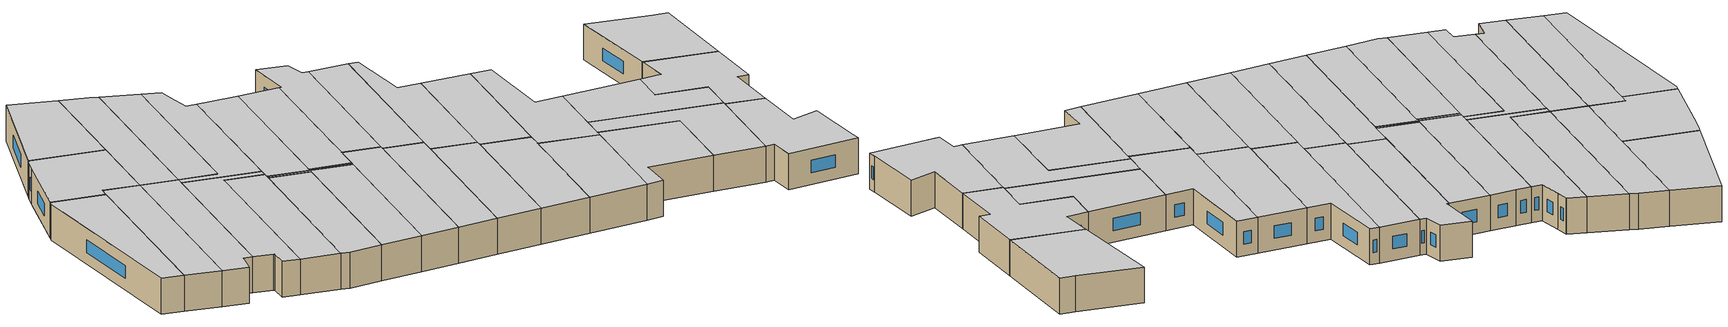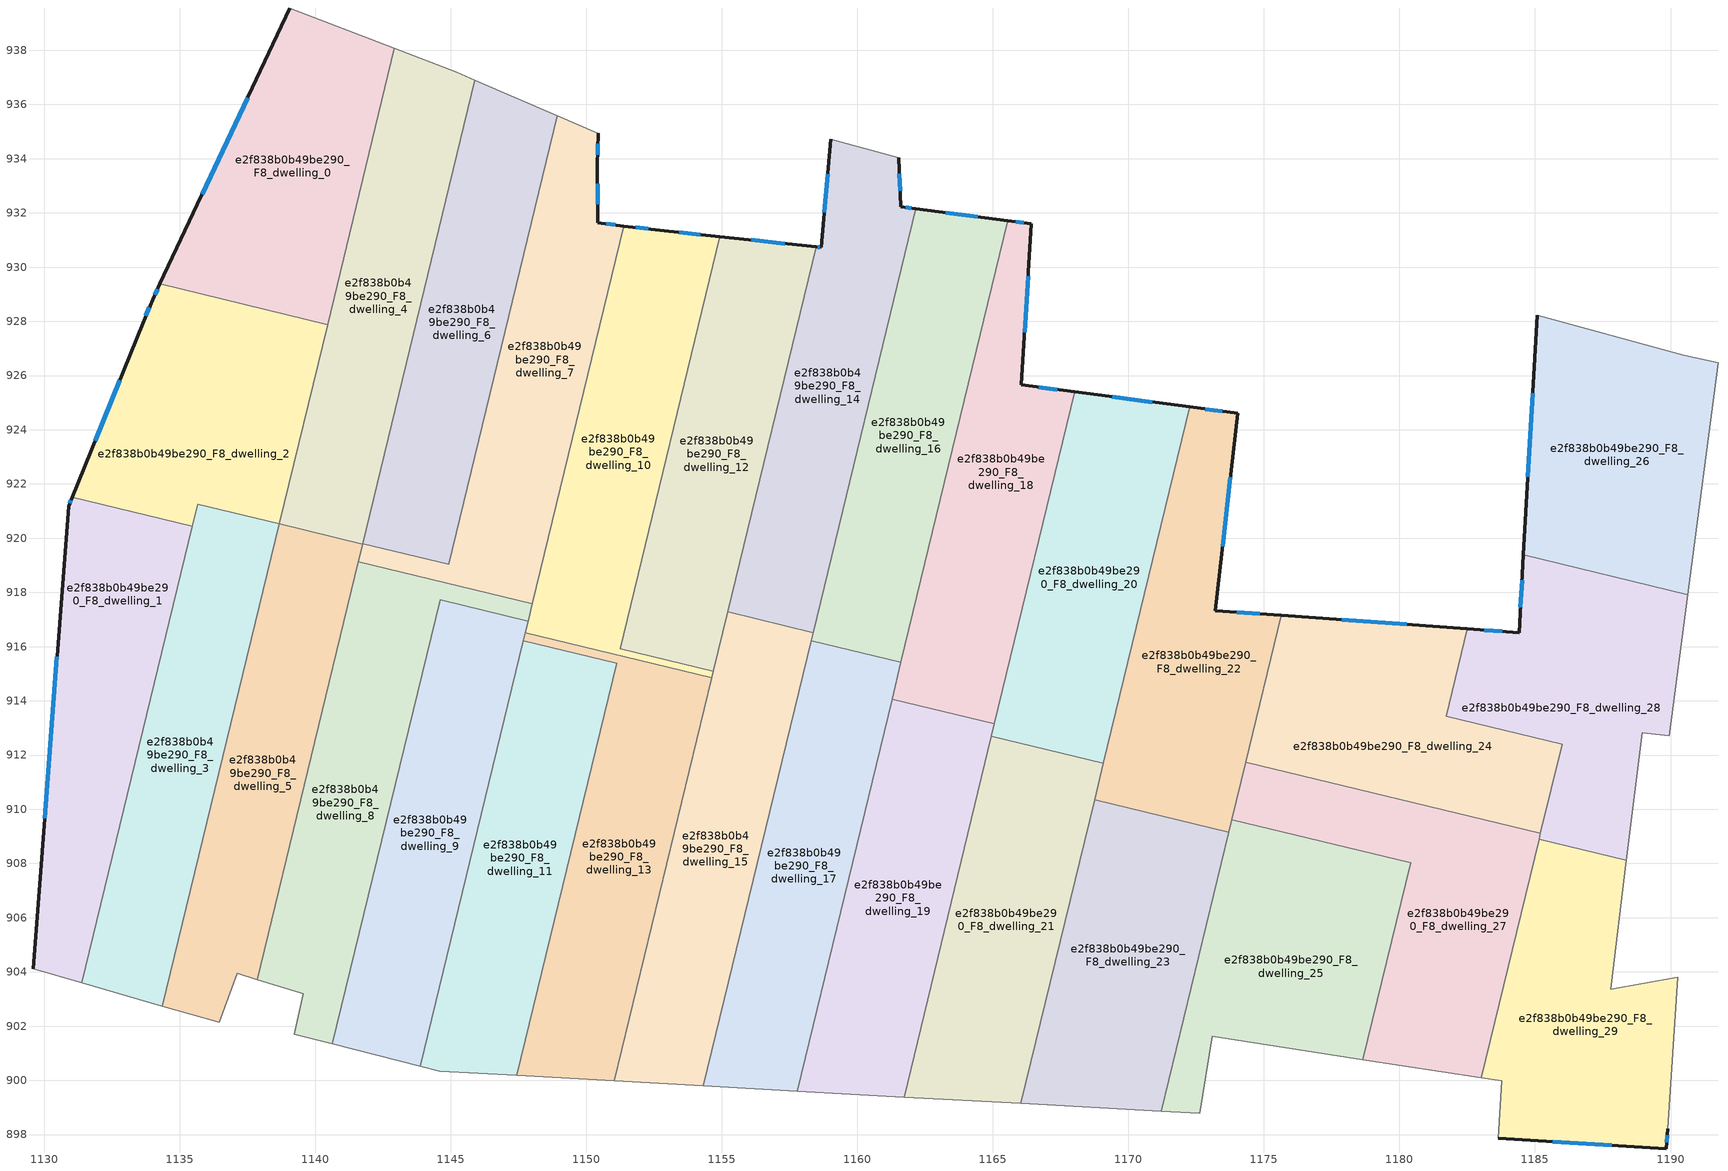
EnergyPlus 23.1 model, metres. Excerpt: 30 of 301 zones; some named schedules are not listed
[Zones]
e2f838b0b49be290_F8_dwelling_0
 floor to e2f838b0b49be290_F7_dwelling_0 (EU_floor_Construction): 1142.92,938.07 1140.46,927.88 1134.28,929.38 1139.07,939.55 z24
 wall outside (EU_wall_Construction): 1139.07,939.55 1134.28,929.38 z24:27
 wall to e2f838b0b49be290_F8_dwelling_2 (EU_wall_Construction): 1134.28,929.38 1140.46,927.88 z24:27
 wall adiabatic (EU_wall_Construction): 1142.92,938.07 1139.07,939.55 z24:27
 wall to e2f838b0b49be290_F8_dwelling_4 (EU_wall_Construction): 1140.46,927.88 1142.92,938.07 z24:27
 window (EU_Window_Construction): 1137.51,936.24 1135.84,932.69 z24.98:26.02
 ceiling to e2f838b0b49be290_F9_dwelling_0 (EU_floor_Construction): 1140.46,927.88 1142.92,938.07 1139.07,939.55 1134.28,929.38 z27
e2f838b0b49be290_F8_dwelling_1
 floor to e2f838b0b49be290_F7_dwelling_1 (EU_floor_Construction): 1135.47,920.44 1131.39,903.59 1129.59,904.11 1130.9,921.18 1131.04,921.51 z24
 wall outside (EU_wall_Construction): 1131.04,921.51 1130.9,921.18 1129.59,904.11 z24:27
 wall to e2f838b0b49be290_F8_dwelling_2 (EU_wall_Construction): 1135.47,920.44 1131.04,921.51 z24:27
 wall adiabatic (EU_wall_Construction): 1129.59,904.11 1131.39,903.59 z24:27
 wall to e2f838b0b49be290_F8_dwelling_3 (EU_wall_Construction): 1131.39,903.59 1135.47,920.44 z24:27
 window (EU_Window_Construction): 1130.48,915.63 1130.02,909.66 / 1130.99,921.4 1130.95,921.29 z24.98:26.02
 ceiling to e2f838b0b49be290_F9_dwelling_1 (EU_floor_Construction): 1131.39,903.59 1135.47,920.44 1131.04,921.51 1130.9,921.18 1129.59,904.11 z27
e2f838b0b49be290_F8_dwelling_10
 floor to e2f838b0b49be290_F7_dwelling_10 (EU_floor_Construction): 1154.93,931.12 1151.25,915.92 1154.69,915.09 1154.63,914.84 1147.75,916.51 1151.39,931.52 1152.71,931.36 z24
 wall outside (EU_wall_Construction): 1154.93,931.12 1152.71,931.36 1151.39,931.52 z24:27
 wall to e2f838b0b49be290_F8_dwelling_12 (EU_wall_Construction): 1154.69,915.09 1151.25,915.92 1154.93,931.12 z24:27
 wall to e2f838b0b49be290_F8_dwelling_13 (EU_wall_Construction): 1147.75,916.51 1154.63,914.84 z24:27
 wall to e2f838b0b49be290_F8_dwelling_7 (EU_wall_Construction): 1151.39,931.52 1148.01,917.58 z24:27
 wall to e2f838b0b49be290_F8_dwelling_15 (EU_wall_Construction): 1154.63,914.84 1154.69,915.09 z24:27
 wall to e2f838b0b49be290_F8_dwelling_8 (EU_wall_Construction): 1148.01,917.58 1147.86,916.94 z24:27
 wall to e2f838b0b49be290_F8_dwelling_9 (EU_wall_Construction): 1147.86,916.94 1147.75,916.51 z24:27
 window (EU_Window_Construction): 1154.21,931.2 1153.43,931.28 / 1152.28,931.41 1151.82,931.46 z24.98:26.02
 ceiling to e2f838b0b49be290_F9_dwelling_10 (EU_floor_Construction): 1154.63,914.84 1154.69,915.09 1151.25,915.92 1154.93,931.12 1152.71,931.36 1151.39,931.52 1147.75,916.51 z27
e2f838b0b49be290_F8_dwelling_11
 floor to e2f838b0b49be290_F7_dwelling_11 (EU_floor_Construction): 1151.12,915.39 1147.44,900.18 1144.6,900.34 1143.88,900.52 1147.69,916.22 z24
 wall adiabatic (EU_wall_Construction): 1143.88,900.52 1144.6,900.34 1147.44,900.18 z24:27
 wall to e2f838b0b49be290_F8_dwelling_13 (EU_wall_Construction): 1147.44,900.18 1151.12,915.39 1147.69,916.22 z24:27
 wall to e2f838b0b49be290_F8_dwelling_9 (EU_wall_Construction): 1147.69,916.22 1143.88,900.52 z24:27
 ceiling to e2f838b0b49be290_F9_dwelling_11 (EU_floor_Construction): 1147.44,900.18 1151.12,915.39 1147.69,916.22 1143.88,900.52 1144.6,900.34 z27
e2f838b0b49be290_F8_dwelling_12
 floor to e2f838b0b49be290_F7_dwelling_12 (EU_floor_Construction): 1158.48,930.75 1154.69,915.09 1151.25,915.92 1154.93,931.12 z24
 wall outside (EU_wall_Construction): 1158.48,930.75 1154.93,931.12 z24:27
 wall to e2f838b0b49be290_F8_dwelling_14 (EU_wall_Construction): 1155.22,917.28 1158.48,930.75 z24:27
 wall to e2f838b0b49be290_F8_dwelling_15 (EU_wall_Construction): 1154.69,915.09 1155.22,917.28 z24:27
 window (EU_Window_Construction): 1157.33,930.87 1156.09,931 z24.98:26.02
 ceiling to e2f838b0b49be290_F9_dwelling_12 (EU_floor_Construction): 1154.69,915.09 1158.48,930.75 1154.93,931.12 1151.25,915.92 z27
e2f838b0b49be290_F8_dwelling_13
 floor to e2f838b0b49be290_F7_dwelling_13 (EU_floor_Construction): 1154.63,914.84 1151.03,899.98 1147.44,900.18 1151.12,915.39 1147.69,916.22 1147.75,916.51 z24
 wall adiabatic (EU_wall_Construction): 1147.44,900.18 1151.03,899.98 z24:27
 wall to e2f838b0b49be290_F8_dwelling_15 (EU_wall_Construction): 1151.03,899.98 1154.63,914.84 z24:27
 wall to e2f838b0b49be290_F8_dwelling_9 (EU_wall_Construction): 1147.75,916.51 1147.69,916.22 z24:27
 ceiling to e2f838b0b49be290_F9_dwelling_13 (EU_floor_Construction): 1151.03,899.98 1154.63,914.84 1147.75,916.51 1147.69,916.22 1151.12,915.39 1147.44,900.18 z27
e2f838b0b49be290_F8_dwelling_14
 floor to e2f838b0b49be290_F7_dwelling_14 (EU_floor_Construction): 1161.52,934.03 1161.61,932.23 1162.16,932.16 1158.37,916.51 1155.22,917.28 1158.48,930.75 1158.67,930.73 1159.01,934.72 z24
 wall outside (EU_wall_Construction): 1162.16,932.16 1161.61,932.23 1161.52,934.03 / 1159.01,934.72 1158.67,930.73 1158.48,930.75 z24:27
 wall to e2f838b0b49be290_F8_dwelling_15 (EU_wall_Construction): 1155.22,917.28 1158.37,916.51 z24:27
 wall adiabatic (EU_wall_Construction): 1161.52,934.03 1159.01,934.72 z24:27
 wall to e2f838b0b49be290_F8_dwelling_16 (EU_wall_Construction): 1158.37,916.51 1162.16,932.16 z24:27
 window (EU_Window_Construction): 1161.58,932.81 1161.55,933.44 / 1161.98,932.18 1161.79,932.2 / 1158.61,930.73 1158.55,930.74 / 1158.9,933.42 1158.78,932.03 z24.98:26.02
 ceiling to e2f838b0b49be290_F9_dwelling_14 (EU_floor_Construction): 1158.37,916.51 1162.16,932.16 1161.61,932.23 1161.52,934.03 1159.01,934.72 1158.67,930.73 1158.48,930.75 1155.22,917.28 z27
e2f838b0b49be290_F8_dwelling_15
 floor to e2f838b0b49be290_F7_dwelling_15 (EU_floor_Construction): 1158.37,916.51 1154.32,899.8 1151.03,899.98 1155.22,917.28 z24
 wall adiabatic (EU_wall_Construction): 1151.03,899.98 1154.32,899.8 z24:27
 wall to e2f838b0b49be290_F8_dwelling_17 (EU_wall_Construction): 1154.32,899.8 1158.3,916.22 z24:27
 wall to e2f838b0b49be290_F8_dwelling_16 (EU_wall_Construction): 1158.3,916.22 1158.37,916.52 z24:27
 ceiling to e2f838b0b49be290_F9_dwelling_15 (EU_floor_Construction): 1154.32,899.8 1158.37,916.51 1155.22,917.28 1151.03,899.98 z27
e2f838b0b49be290_F8_dwelling_16
 floor to e2f838b0b49be290_F7_dwelling_16 (EU_floor_Construction): 1165.56,931.71 1161.61,915.42 1158.3,916.22 1162.16,932.16 z24
 wall outside (EU_wall_Construction): 1165.56,931.71 1162.16,932.16 z24:27
 wall to e2f838b0b49be290_F8_dwelling_17 (EU_wall_Construction): 1158.3,916.22 1161.61,915.42 z24:27
 wall to e2f838b0b49be290_F8_dwelling_18 (EU_wall_Construction): 1161.61,915.42 1165.56,931.71 z24:27
 window (EU_Window_Construction): 1164.45,931.86 1163.27,932.01 z24.98:26.02
 ceiling to e2f838b0b49be290_F9_dwelling_16 (EU_floor_Construction): 1161.61,915.42 1165.56,931.71 1162.16,932.16 1158.3,916.22 z27
e2f838b0b49be290_F8_dwelling_17
 floor to e2f838b0b49be290_F7_dwelling_17 (EU_floor_Construction): 1161.61,915.42 1157.78,899.61 1154.32,899.8 1158.3,916.22 z24
 wall adiabatic (EU_wall_Construction): 1154.32,899.8 1157.78,899.61 z24:27
 wall to e2f838b0b49be290_F8_dwelling_19 (EU_wall_Construction): 1157.78,899.61 1161.28,914.07 z24:27
 wall to e2f838b0b49be290_F8_dwelling_18 (EU_wall_Construction): 1161.28,914.07 1161.61,915.42 z24:27
 ceiling to e2f838b0b49be290_F9_dwelling_17 (EU_floor_Construction): 1157.78,899.61 1161.61,915.42 1158.3,916.22 1154.32,899.8 z27
e2f838b0b49be290_F8_dwelling_18
 floor to e2f838b0b49be290_F7_dwelling_18 (EU_floor_Construction): 1166.42,931.6 1166.05,925.66 1168.03,925.4 1165.06,913.15 1161.28,914.07 1165.56,931.71 z24
 wall outside (EU_wall_Construction): 1168.03,925.4 1166.05,925.66 1166.42,931.6 1165.56,931.71 z24:27
 wall to e2f838b0b49be290_F8_dwelling_19 (EU_wall_Construction): 1161.28,914.07 1165.06,913.15 z24:27
 wall to e2f838b0b49be290_F8_dwelling_20 (EU_wall_Construction): 1165.06,913.15 1168.03,925.4 z24:27
 window (EU_Window_Construction): 1166.14,931.63 1165.84,931.67 / 1166.17,927.59 1166.3,929.67 / 1167.39,925.48 1166.69,925.57 z24.98:26.02
 ceiling to e2f838b0b49be290_F9_dwelling_18 (EU_floor_Construction): 1165.06,913.15 1168.03,925.4 1166.05,925.66 1166.42,931.6 1165.56,931.71 1161.28,914.07 z27
e2f838b0b49be290_F8_dwelling_19
 floor to e2f838b0b49be290_F7_dwelling_19 (EU_floor_Construction): 1165.06,913.15 1161.73,899.38 1157.78,899.61 1161.28,914.07 z24
 wall adiabatic (EU_wall_Construction): 1157.78,899.61 1161.73,899.38 z24:27
 wall to e2f838b0b49be290_F8_dwelling_21 (EU_wall_Construction): 1161.73,899.38 1164.95,912.69 z24:27
 wall to e2f838b0b49be290_F8_dwelling_20 (EU_wall_Construction): 1164.95,912.69 1165.06,913.15 z24:27
 ceiling to e2f838b0b49be290_F9_dwelling_19 (EU_floor_Construction): 1161.73,899.38 1165.06,913.15 1161.28,914.07 1157.78,899.61 z27
e2f838b0b49be290_F8_dwelling_2
 floor to e2f838b0b49be290_F7_dwelling_2 (EU_floor_Construction): 1140.46,927.88 1138.68,920.53 1135.67,921.26 1135.47,920.44 1131.04,921.51 1133.64,927.92 1134,928.8 1134.28,929.38 z24
 wall outside (EU_wall_Construction): 1134.28,929.38 1134,928.8 1133.64,927.92 1131.04,921.51 z24:27
 wall to e2f838b0b49be290_F8_dwelling_3 (EU_wall_Construction): 1135.47,920.44 1135.67,921.26 1138.68,920.53 z24:27
 wall to e2f838b0b49be290_F8_dwelling_4 (EU_wall_Construction): 1138.68,920.53 1140.46,927.88 z24:27
 window (EU_Window_Construction): 1132.79,925.83 1131.88,923.59 / 1133.88,928.51 1133.76,928.2 / 1134.19,929.19 1134.09,928.99 z24.98:26.02
 ceiling to e2f838b0b49be290_F9_dwelling_2 (EU_floor_Construction): 1138.68,920.53 1140.46,927.88 1134.28,929.38 1134,928.8 1133.64,927.92 1131.04,921.51 1135.47,920.44 1135.67,921.26 z27
e2f838b0b49be290_F8_dwelling_20
 floor to e2f838b0b49be290_F7_dwelling_20 (EU_floor_Construction): 1172.26,924.84 1169.07,911.69 1164.95,912.69 1168.03,925.4 z24
 wall outside (EU_wall_Construction): 1172.26,924.84 1168.03,925.4 z24:27
 wall to e2f838b0b49be290_F8_dwelling_21 (EU_wall_Construction): 1164.95,912.69 1169.07,911.69 z24:27
 wall to e2f838b0b49be290_F8_dwelling_22 (EU_wall_Construction): 1169.07,911.69 1172.26,924.84 z24:27
 window (EU_Window_Construction): 1170.88,925.02 1169.4,925.22 z24.98:26.02
 ceiling to e2f838b0b49be290_F9_dwelling_20 (EU_floor_Construction): 1169.07,911.69 1172.26,924.84 1168.03,925.4 1164.95,912.69 z27
e2f838b0b49be290_F8_dwelling_21
 floor to e2f838b0b49be290_F7_dwelling_21 (EU_floor_Construction): 1169.07,911.69 1166.04,899.15 1161.73,899.38 1164.95,912.69 z24
 wall adiabatic (EU_wall_Construction): 1161.73,899.38 1166.04,899.15 z24:27
 wall to e2f838b0b49be290_F8_dwelling_23 (EU_wall_Construction): 1166.04,899.15 1168.75,910.36 z24:27
 wall to e2f838b0b49be290_F8_dwelling_22 (EU_wall_Construction): 1168.75,910.36 1169.08,911.69 z24:27
 ceiling to e2f838b0b49be290_F9_dwelling_21 (EU_floor_Construction): 1166.04,899.15 1169.07,911.69 1164.95,912.69 1161.73,899.38 z27
e2f838b0b49be290_F8_dwelling_22
 floor to e2f838b0b49be290_F7_dwelling_22 (EU_floor_Construction): 1174.04,924.61 1173.2,917.33 1175.65,917.15 1173.71,909.16 1168.75,910.36 1172.26,924.84 z24
 wall outside (EU_wall_Construction): 1175.65,917.15 1173.2,917.33 1174.04,924.61 1172.26,924.84 z24:27
 wall to e2f838b0b49be290_F8_dwelling_23 (EU_wall_Construction): 1168.75,910.36 1173.71,909.16 z24:27
 wall to e2f838b0b49be290_F8_dwelling_24 (EU_wall_Construction): 1174.34,911.74 1175.65,917.15 z24:27
 wall to e2f838b0b49be290_F8_dwelling_27 (EU_wall_Construction): 1173.82,909.62 1174.33,911.74 z24:27
 wall to e2f838b0b49be290_F8_dwelling_25 (EU_wall_Construction): 1173.71,909.16 1173.82,909.62 z24:27
 window (EU_Window_Construction): 1173.46,924.68 1172.84,924.76 / 1173.47,919.7 1173.77,922.24 / 1174.85,917.21 1174,917.27 z24.98:26.02
 ceiling to e2f838b0b49be290_F9_dwelling_22 (EU_floor_Construction): 1173.71,909.16 1175.65,917.15 1173.2,917.33 1174.04,924.61 1172.26,924.84 1168.75,910.36 z27
e2f838b0b49be290_F8_dwelling_23
 floor to e2f838b0b49be290_F7_dwelling_23 (EU_floor_Construction): 1173.71,909.16 1171.21,898.86 1166.04,899.15 1168.75,910.36 z24
 wall adiabatic (EU_wall_Construction): 1166.04,899.15 1171.21,898.86 z24:27
 wall to e2f838b0b49be290_F8_dwelling_25 (EU_wall_Construction): 1171.21,898.86 1173.71,909.16 z24:27
 ceiling to e2f838b0b49be290_F9_dwelling_23 (EU_floor_Construction): 1171.21,898.86 1173.71,909.16 1168.75,910.36 1166.04,899.15 z27
e2f838b0b49be290_F8_dwelling_24
 floor to e2f838b0b49be290_F7_dwelling_24 (EU_floor_Construction): 1182.5,916.66 1181.72,913.43 1186,912.39 1185.2,909.11 1174.33,911.74 1175.65,917.15 z24
 wall outside (EU_wall_Construction): 1182.5,916.66 1175.65,917.15 z24:27
 wall to e2f838b0b49be290_F8_dwelling_28 (EU_wall_Construction): 1185.2,909.11 1186,912.39 1181.72,913.43 1182.5,916.66 z24:27
 wall to e2f838b0b49be290_F8_dwelling_27 (EU_wall_Construction): 1174.33,911.74 1185.2,909.11 z24:27
 window (EU_Window_Construction): 1180.27,916.82 1177.88,916.99 z24.98:26.02
 ceiling to e2f838b0b49be290_F9_dwelling_24 (EU_floor_Construction): 1185.2,909.11 1186,912.39 1181.72,913.43 1182.5,916.66 1175.65,917.15 1174.33,911.74 z27
e2f838b0b49be290_F8_dwelling_25
 floor to e2f838b0b49be290_F7_dwelling_25 (EU_floor_Construction): 1180.41,908.02 1178.65,900.77 1173.1,901.62 1172.64,898.78 1171.21,898.86 1173.82,909.62 z24
 wall to e2f838b0b49be290_F8_dwelling_27 (EU_wall_Construction): 1178.65,900.77 1180.41,908.02 1173.82,909.62 z24:27
 wall adiabatic (EU_wall_Construction): 1171.21,898.86 1172.64,898.78 1173.1,901.62 1178.65,900.77 z24:27
 ceiling to e2f838b0b49be290_F9_dwelling_25 (EU_floor_Construction): 1178.65,900.77 1180.41,908.02 1173.82,909.62 1171.21,898.86 1172.64,898.78 1173.1,901.62 z27
e2f838b0b49be290_F8_dwelling_26
 floor to e2f838b0b49be290_F7_dwelling_26 (EU_floor_Construction): 1191.75,926.47 1190.64,917.92 1184.57,919.38 1185.08,928.23 1190.48,926.75 z24
 wall outside (EU_wall_Construction): 1185.08,928.23 1184.57,919.38 z24:27
 wall adiabatic (EU_wall_Construction): 1190.64,917.92 1191.75,926.47 1190.48,926.75 1185.08,928.23 z24:27
 wall to e2f838b0b49be290_F8_dwelling_28 (EU_wall_Construction): 1184.57,919.38 1190.64,917.92 z24:27
 window (EU_Window_Construction): 1184.92,925.35 1184.74,922.26 z24.98:26.02
 ceiling to e2f838b0b49be290_F9_dwelling_26 (EU_floor_Construction): 1190.64,917.92 1191.75,926.47 1190.48,926.75 1185.08,928.23 1184.57,919.38 z27
e2f838b0b49be290_F8_dwelling_27
 floor to e2f838b0b49be290_F7_dwelling_27 (EU_floor_Construction): 1185.2,909.11 1183.02,900.09 1178.65,900.77 1180.41,908.02 1173.82,909.62 1174.33,911.74 z24
 wall adiabatic (EU_wall_Construction): 1178.65,900.77 1183.02,900.09 z24:27
 wall to e2f838b0b49be290_F8_dwelling_29 (EU_wall_Construction): 1183.02,900.09 1185.15,908.89 z24:27
 wall to e2f838b0b49be290_F8_dwelling_28 (EU_wall_Construction): 1185.15,908.89 1185.2,909.11 z24:27
 ceiling to e2f838b0b49be290_F9_dwelling_27 (EU_floor_Construction): 1183.02,900.09 1185.2,909.11 1174.33,911.74 1173.82,909.62 1180.41,908.02 1178.65,900.77 z27
e2f838b0b49be290_F8_dwelling_28
 floor to e2f838b0b49be290_F7_dwelling_28 (EU_floor_Construction): 1190.64,917.92 1189.96,912.72 1188.95,912.83 1188.37,908.11 1185.15,908.89 1186,912.39 1181.72,913.43 1182.5,916.66 1184.41,916.52 1184.57,919.38 z24
 wall outside (EU_wall_Construction): 1184.57,919.38 1184.41,916.52 1182.5,916.66 z24:27
 wall adiabatic (EU_wall_Construction): 1188.37,908.11 1188.95,912.83 1189.96,912.72 1190.64,917.92 z24:27
 wall to e2f838b0b49be290_F8_dwelling_29 (EU_wall_Construction): 1185.15,908.89 1188.37,908.11 z24:27
 window (EU_Window_Construction): 1183.79,916.56 1183.12,916.61 / 1184.52,918.45 1184.46,917.45 z24.98:26.02
 ceiling to e2f838b0b49be290_F9_dwelling_28 (EU_floor_Construction): 1188.37,908.11 1188.95,912.83 1189.96,912.72 1190.64,917.92 1184.57,919.38 1184.41,916.52 1182.5,916.66 1181.72,913.43 1186,912.39 1185.15,908.89 z27
e2f838b0b49be290_F8_dwelling_29
 floor to e2f838b0b49be290_F7_dwelling_29 (EU_floor_Construction): 1188.37,908.11 1187.79,903.35 1190.26,903.8 1189.89,898.21 1189.84,897.48 1183.65,897.87 1183.77,899.98 1183.02,900.09 1185.15,908.89 z24
 wall outside (EU_wall_Construction): 1183.65,897.87 1189.84,897.48 1189.89,898.21 z24:27
 wall adiabatic (EU_wall_Construction): 1189.89,898.21 1190.26,903.8 1187.79,903.35 1188.37,908.11 / 1183.02,900.09 1183.77,899.98 1183.65,897.87 z24:27
 window (EU_Window_Construction): 1189.86,897.72 1189.87,897.97 / 1185.66,897.74 1187.83,897.6 z24.98:26.02
 ceiling to e2f838b0b49be290_F9_dwelling_29 (EU_floor_Construction): 1189.84,897.48 1189.89,898.21 1190.26,903.8 1187.79,903.35 1188.37,908.11 1185.15,908.89 1183.02,900.09 1183.77,899.98 1183.65,897.87 z27
e2f838b0b49be290_F8_dwelling_3
 floor to e2f838b0b49be290_F7_dwelling_3 (EU_floor_Construction): 1138.68,920.53 1134.37,902.74 1131.39,903.59 1135.67,921.26 z24
 wall adiabatic (EU_wall_Construction): 1131.39,903.59 1134.37,902.74 z24:27
 wall to e2f838b0b49be290_F8_dwelling_5 (EU_wall_Construction): 1134.37,902.74 1138.67,920.53 z24:27
 ceiling to e2f838b0b49be290_F9_dwelling_3 (EU_floor_Construction): 1134.37,902.74 1138.68,920.53 1135.67,921.26 1131.39,903.59 z27
e2f838b0b49be290_F8_dwelling_4
 floor to e2f838b0b49be290_F7_dwelling_4 (EU_floor_Construction): 1145.22,937.19 1145.9,936.9 1141.75,919.78 1138.68,920.53 1142.92,938.07 z24
 wall adiabatic (EU_wall_Construction): 1145.9,936.9 1145.22,937.19 1142.92,938.07 z24:27
 wall to e2f838b0b49be290_F8_dwelling_5 (EU_wall_Construction): 1138.68,920.53 1141.75,919.78 z24:27
 wall to e2f838b0b49be290_F8_dwelling_6 (EU_wall_Construction): 1141.75,919.8 1145.9,936.9 z24:27
 wall to e2f838b0b49be290_F8_dwelling_7 (EU_wall_Construction): 1141.75,919.78 1141.75,919.8 z24:27
 ceiling to e2f838b0b49be290_F9_dwelling_4 (EU_floor_Construction): 1141.75,919.78 1145.9,936.9 1145.22,937.19 1142.92,938.07 1138.68,920.53 z27
e2f838b0b49be290_F8_dwelling_5
 floor to e2f838b0b49be290_F7_dwelling_5 (EU_floor_Construction): 1141.75,919.78 1137.86,903.72 1137.13,903.94 1136.46,902.14 1134.37,902.74 1138.68,920.53 z24
 wall adiabatic (EU_wall_Construction): 1134.37,902.74 1136.46,902.14 1137.13,903.94 1137.86,903.72 z24:27
 wall to e2f838b0b49be290_F8_dwelling_8 (EU_wall_Construction): 1137.86,903.72 1141.59,919.14 z24:27
 wall to e2f838b0b49be290_F8_dwelling_7 (EU_wall_Construction): 1141.59,919.14 1141.75,919.78 z24:27
 ceiling to e2f838b0b49be290_F9_dwelling_5 (EU_floor_Construction): 1137.86,903.72 1141.75,919.78 1138.68,920.53 1134.37,902.74 1136.46,902.14 1137.13,903.94 z27
e2f838b0b49be290_F8_dwelling_6
 floor to e2f838b0b49be290_F7_dwelling_6 (EU_floor_Construction): 1148.93,935.59 1144.92,919.03 1141.75,919.8 1145.9,936.9 z24
 wall to e2f838b0b49be290_F8_dwelling_7 (EU_wall_Construction): 1141.75,919.8 1144.92,919.03 1148.93,935.59 z24:27
 wall adiabatic (EU_wall_Construction): 1148.93,935.59 1145.9,936.9 z24:27
 ceiling to e2f838b0b49be290_F9_dwelling_6 (EU_floor_Construction): 1144.92,919.03 1148.93,935.59 1145.9,936.9 1141.75,919.8 z27
e2f838b0b49be290_F8_dwelling_7
 floor to e2f838b0b49be290_F7_dwelling_7 (EU_floor_Construction): 1150.44,934.94 1150.41,933.76 1150.43,931.63 1151.39,931.52 1148.02,917.58 1141.59,919.14 1141.75,919.8 1144.92,919.03 1148.93,935.59 1150.43,934.94 z24
 wall outside (EU_wall_Construction): 1151.39,931.52 1150.43,931.63 1150.41,933.76 1150.44,934.94 z24:27
 wall adiabatic (EU_wall_Construction): 1150.44,934.94 1150.43,934.94 1148.93,935.59 z24:27
 wall to e2f838b0b49be290_F8_dwelling_8 (EU_wall_Construction): 1141.59,919.14 1148.02,917.58 z24:27
 window (EU_Window_Construction): 1150.42,934.14 1150.43,934.55 / 1150.42,932.32 1150.42,933.07 / 1151.08,931.55 1150.74,931.59 z24.98:26.02
 ceiling to e2f838b0b49be290_F9_dwelling_7 (EU_floor_Construction): 1148.02,917.58 1151.39,931.52 1150.43,931.63 1150.41,933.76 1150.44,934.94 1150.43,934.94 1148.93,935.59 1144.92,919.03 1141.75,919.8 1141.59,919.14 z27
e2f838b0b49be290_F8_dwelling_8
 floor to e2f838b0b49be290_F7_dwelling_8 (EU_floor_Construction): 1148.02,917.58 1147.86,916.94 1144.61,917.73 1140.64,901.34 1139.23,901.7 1139.56,903.2 1139.45,903.23 1137.86,903.72 1141.59,919.14 z24
 wall adiabatic (EU_wall_Construction): 1137.86,903.72 1139.45,903.23 1139.56,903.2 1139.23,901.7 1140.64,901.34 z24:27
 wall to e2f838b0b49be290_F8_dwelling_9 (EU_wall_Construction): 1140.64,901.34 1144.61,917.73 1147.86,916.94 z24:27
 ceiling to e2f838b0b49be290_F9_dwelling_8 (EU_floor_Construction): 1140.64,901.34 1144.61,917.73 1147.86,916.94 1148.02,917.58 1141.59,919.14 1137.86,903.72 1139.45,903.23 1139.56,903.2 1139.23,901.7 z27
e2f838b0b49be290_F8_dwelling_9
 floor to e2f838b0b49be290_F7_dwelling_9 (EU_floor_Construction): 1147.86,916.94 1143.88,900.52 1140.64,901.34 1144.61,917.73 z24
 wall adiabatic (EU_wall_Construction): 1140.64,901.34 1143.88,900.52 z24:27
 ceiling to e2f838b0b49be290_F9_dwelling_9 (EU_floor_Construction): 1143.88,900.52 1147.86,916.94 1144.61,917.73 1140.64,901.34 z27
[Building]
EU S2 Campaign: North Axis=0; Terrain=City; Solar Distribution=FullExterior
[Site:Location]
Bologna: Latitude=44.5; Longitude=11.25; Time Zone=1; Elevation=37
[SizingPeriod:WeatherFileDays]
AnnualSizingPeriod: Begin Month=1; Begin Day of Month=1; End Month=12; End Day of Month=31; Day of Week for Start Day=Monday; Use Weather File Daylight Saving Period=No; Use Weather File Rain and Snow Indicators=No
[MATERIAL]
EU_InternalMass_Material: Roughness=MediumRough; Thickness=0.1; Conductivity=1; Density=1800; Specific Heat=900; Thermal Absorptance=0.9; Solar Absorptance=0.7; Visible Absorptance=0.7
[MATERIAL:NOMASS] Roughness=MediumRough; Thermal Absorptance=0.9; Solar Absorptance=0.7; Visible Absorptance=0.7
Name | Thermal Resistance
EU_wall_NoMass | 0.905828
EU_floor_NoMass | 0.67114
[WINDOWMATERIAL:SIMPLEGLAZINGSYSTEM]
EU_Window_SimpleGlazing: UFactor=4.52486; Solar Heat Gain Coefficient=0.85; Visible Transmittance=0.85
[CONSTRUCTION]
EU_wall_Construction: EU_wall_NoMass
EU_floor_Construction: EU_floor_NoMass
EU_Window_Construction: EU_Window_SimpleGlazing
EU_InternalMass_Construction: EU_InternalMass_Material
[ZONE] Type=1; Multiplier=1; Ceiling Height=autocalculate; Floor Area=autocalculate; Part of Total Floor Area=Yes
Name | Volume
e2f838b0b49be290_F8_dwelling_0; e2f838b0b49be290_F8_dwelling_2 | 169.373
e2f838b0b49be290_F8_dwelling_1 | 169.365
e2f838b0b49be290_F8_dwelling_10 | 168.926
e2f838b0b49be290_F8_dwelling_11 | 169.351
e2f838b0b49be290_F8_dwelling_12 | 168.511
e2f838b0b49be290_F8_dwelling_13 | 168.913
e2f838b0b49be290_F8_dwelling_14 | 170.202
e2f838b0b49be290_F8_dwelling_15 | 170.205
e2f838b0b49be290_F8_dwelling_16 | 169.418
e2f838b0b49be290_F8_dwelling_17 | 169.406
e2f838b0b49be290_F8_dwelling_18 | 169.361
e2f838b0b49be290_F8_dwelling_19 | 169.372
e2f838b0b49be290_F8_dwelling_20; e2f838b0b49be290_F8_dwelling_3 | 169.356
e2f838b0b49be290_F8_dwelling_21 | 169.353
e2f838b0b49be290_F8_dwelling_22 | 169.386
e2f838b0b49be290_F8_dwelling_23 | 169.389
e2f838b0b49be290_F8_dwelling_24 | 169.354
e2f838b0b49be290_F8_dwelling_25 | 169.174
e2f838b0b49be290_F8_dwelling_26 | 169.477
e2f838b0b49be290_F8_dwelling_27 | 169.378
e2f838b0b49be290_F8_dwelling_28 | 169.463
e2f838b0b49be290_F8_dwelling_29 | 169.367
e2f838b0b49be290_F8_dwelling_4 | 169.371
e2f838b0b49be290_F8_dwelling_5 | 169.342
e2f838b0b49be290_F8_dwelling_6 | 169.381
e2f838b0b49be290_F8_dwelling_7 | 169.375
e2f838b0b49be290_F8_dwelling_8 | 169.402
e2f838b0b49be290_F8_dwelling_9 | 169.412
[INTERNALMASS] Construction=EU_InternalMass_Construction
Name | Zone or ZoneList | Surface Area
e2f838b0b49be290_F8_dwelling_0_EU_InternalMass | e2f838b0b49be290_F8_dwelling_0 | 56.4556
e2f838b0b49be290_F8_dwelling_1_EU_InternalMass | e2f838b0b49be290_F8_dwelling_1 | 56.4551
e2f838b0b49be290_F8_dwelling_2_EU_InternalMass | e2f838b0b49be290_F8_dwelling_2 | 56.4577
e2f838b0b49be290_F8_dwelling_3_EU_InternalMass | e2f838b0b49be290_F8_dwelling_3 | 56.4525
e2f838b0b49be290_F8_dwelling_4_EU_InternalMass | e2f838b0b49be290_F8_dwelling_4 | 56.4571
e2f838b0b49be290_F8_dwelling_5_EU_InternalMass | e2f838b0b49be290_F8_dwelling_5 | 56.448
e2f838b0b49be290_F8_dwelling_6_EU_InternalMass | e2f838b0b49be290_F8_dwelling_6 | 56.4598
e2f838b0b49be290_F8_dwelling_7_EU_InternalMass | e2f838b0b49be290_F8_dwelling_7 | 56.4582
e2f838b0b49be290_F8_dwelling_8_EU_InternalMass | e2f838b0b49be290_F8_dwelling_8 | 56.4675
e2f838b0b49be290_F8_dwelling_9_EU_InternalMass | e2f838b0b49be290_F8_dwelling_9 | 56.4724
e2f838b0b49be290_F8_dwelling_10_EU_InternalMass | e2f838b0b49be290_F8_dwelling_10 | 56.3092
e2f838b0b49be290_F8_dwelling_11_EU_InternalMass | e2f838b0b49be290_F8_dwelling_11 | 56.4505
e2f838b0b49be290_F8_dwelling_12_EU_InternalMass | e2f838b0b49be290_F8_dwelling_12 | 56.1702
e2f838b0b49be290_F8_dwelling_13_EU_InternalMass | e2f838b0b49be290_F8_dwelling_13 | 56.304
e2f838b0b49be290_F8_dwelling_14_EU_InternalMass | e2f838b0b49be290_F8_dwelling_14 | 56.7323
e2f838b0b49be290_F8_dwelling_15_EU_InternalMass | e2f838b0b49be290_F8_dwelling_15 | 56.7351
e2f838b0b49be290_F8_dwelling_16_EU_InternalMass | e2f838b0b49be290_F8_dwelling_16 | 56.473
e2f838b0b49be290_F8_dwelling_17_EU_InternalMass | e2f838b0b49be290_F8_dwelling_17 | 56.4689
e2f838b0b49be290_F8_dwelling_18_EU_InternalMass | e2f838b0b49be290_F8_dwelling_18 | 56.4544
e2f838b0b49be290_F8_dwelling_19_EU_InternalMass | e2f838b0b49be290_F8_dwelling_19 | 56.4571
e2f838b0b49be290_F8_dwelling_20_EU_InternalMass | e2f838b0b49be290_F8_dwelling_20 | 56.4512
e2f838b0b49be290_F8_dwelling_21_EU_InternalMass | e2f838b0b49be290_F8_dwelling_21 | 56.4509
e2f838b0b49be290_F8_dwelling_22_EU_InternalMass | e2f838b0b49be290_F8_dwelling_22 | 56.4617
e2f838b0b49be290_F8_dwelling_23_EU_InternalMass | e2f838b0b49be290_F8_dwelling_23 | 56.464
e2f838b0b49be290_F8_dwelling_24_EU_InternalMass | e2f838b0b49be290_F8_dwelling_24 | 56.4503
e2f838b0b49be290_F8_dwelling_25_EU_InternalMass | e2f838b0b49be290_F8_dwelling_25 | 56.3913
e2f838b0b49be290_F8_dwelling_26_EU_InternalMass | e2f838b0b49be290_F8_dwelling_26 | 56.4942
e2f838b0b49be290_F8_dwelling_27_EU_InternalMass | e2f838b0b49be290_F8_dwelling_27 | 56.4581
e2f838b0b49be290_F8_dwelling_28_EU_InternalMass | e2f838b0b49be290_F8_dwelling_28 | 56.4877
e2f838b0b49be290_F8_dwelling_29_EU_InternalMass | e2f838b0b49be290_F8_dwelling_29 | 56.4551
[OTHEREQUIPMENT] Fuel Type=Electricity; Design Level Calculation Method=Watts/Area; Power per Zone Floor Area=1; Fraction Latent=0; Fraction Radiant=0; Fraction Lost=0; Carbon Dioxide Generation Rate=0; EndUse Subcategory=EU_Step8_InternalGains
Name | Zone or ZoneList or Space or SpaceList | Schedule
EU_Step8_InternalGain_e2f838b0b49be290_F8_dwelling_0_f000 | e2f838b0b49be290_F8_dwelling_0 | EU_Step8_GainSchedule_e2f838b0b49be290_F8_dwelling_0_f000
EU_Step8_InternalGain_e2f838b0b49be290_F8_dwelling_1_f000 | e2f838b0b49be290_F8_dwelling_1 | EU_Step8_GainSchedule_e2f838b0b49be290_F8_dwelling_1_f000
EU_Step8_InternalGain_e2f838b0b49be290_F8_dwelling_2_f000 | e2f838b0b49be290_F8_dwelling_2 | EU_Step8_GainSchedule_e2f838b0b49be290_F8_dwelling_2_f000
EU_Step8_InternalGain_e2f838b0b49be290_F8_dwelling_3_f000 | e2f838b0b49be290_F8_dwelling_3 | EU_Step8_GainSchedule_e2f838b0b49be290_F8_dwelling_3_f000
EU_Step8_InternalGain_e2f838b0b49be290_F8_dwelling_4_f000 | e2f838b0b49be290_F8_dwelling_4 | EU_Step8_GainSchedule_e2f838b0b49be290_F8_dwelling_4_f000
EU_Step8_InternalGain_e2f838b0b49be290_F8_dwelling_5_f000 | e2f838b0b49be290_F8_dwelling_5 | EU_Step8_GainSchedule_e2f838b0b49be290_F8_dwelling_5_f000
EU_Step8_InternalGain_e2f838b0b49be290_F8_dwelling_6_f000 | e2f838b0b49be290_F8_dwelling_6 | EU_Step8_GainSchedule_e2f838b0b49be290_F8_dwelling_6_f000
EU_Step8_InternalGain_e2f838b0b49be290_F8_dwelling_7_f000 | e2f838b0b49be290_F8_dwelling_7 | EU_Step8_GainSchedule_e2f838b0b49be290_F8_dwelling_7_f000
EU_Step8_InternalGain_e2f838b0b49be290_F8_dwelling_8_f000 | e2f838b0b49be290_F8_dwelling_8 | EU_Step8_GainSchedule_e2f838b0b49be290_F8_dwelling_8_f000
EU_Step8_InternalGain_e2f838b0b49be290_F8_dwelling_9_f000 | e2f838b0b49be290_F8_dwelling_9 | EU_Step8_GainSchedule_e2f838b0b49be290_F8_dwelling_9_f000
EU_Step8_InternalGain_e2f838b0b49be290_F8_dwelling_10_f000 | e2f838b0b49be290_F8_dwelling_10 | EU_Step8_GainSchedule_e2f838b0b49be290_F8_dwelling_10_f000
EU_Step8_InternalGain_e2f838b0b49be290_F8_dwelling_11_f000 | e2f838b0b49be290_F8_dwelling_11 | EU_Step8_GainSchedule_e2f838b0b49be290_F8_dwelling_11_f000
EU_Step8_InternalGain_e2f838b0b49be290_F8_dwelling_12_f000 | e2f838b0b49be290_F8_dwelling_12 | EU_Step8_GainSchedule_e2f838b0b49be290_F8_dwelling_12_f000
EU_Step8_InternalGain_e2f838b0b49be290_F8_dwelling_13_f000 | e2f838b0b49be290_F8_dwelling_13 | EU_Step8_GainSchedule_e2f838b0b49be290_F8_dwelling_13_f000
EU_Step8_InternalGain_e2f838b0b49be290_F8_dwelling_14_f000 | e2f838b0b49be290_F8_dwelling_14 | EU_Step8_GainSchedule_e2f838b0b49be290_F8_dwelling_14_f000
EU_Step8_InternalGain_e2f838b0b49be290_F8_dwelling_15_f000 | e2f838b0b49be290_F8_dwelling_15 | EU_Step8_GainSchedule_e2f838b0b49be290_F8_dwelling_15_f000
EU_Step8_InternalGain_e2f838b0b49be290_F8_dwelling_16_f000 | e2f838b0b49be290_F8_dwelling_16 | EU_Step8_GainSchedule_e2f838b0b49be290_F8_dwelling_16_f000
EU_Step8_InternalGain_e2f838b0b49be290_F8_dwelling_17_f000 | e2f838b0b49be290_F8_dwelling_17 | EU_Step8_GainSchedule_e2f838b0b49be290_F8_dwelling_17_f000
EU_Step8_InternalGain_e2f838b0b49be290_F8_dwelling_18_f000 | e2f838b0b49be290_F8_dwelling_18 | EU_Step8_GainSchedule_e2f838b0b49be290_F8_dwelling_18_f000
EU_Step8_InternalGain_e2f838b0b49be290_F8_dwelling_19_f000 | e2f838b0b49be290_F8_dwelling_19 | EU_Step8_GainSchedule_e2f838b0b49be290_F8_dwelling_19_f000
EU_Step8_InternalGain_e2f838b0b49be290_F8_dwelling_20_f000 | e2f838b0b49be290_F8_dwelling_20 | EU_Step8_GainSchedule_e2f838b0b49be290_F8_dwelling_20_f000
EU_Step8_InternalGain_e2f838b0b49be290_F8_dwelling_21_f000 | e2f838b0b49be290_F8_dwelling_21 | EU_Step8_GainSchedule_e2f838b0b49be290_F8_dwelling_21_f000
EU_Step8_InternalGain_e2f838b0b49be290_F8_dwelling_22_f000 | e2f838b0b49be290_F8_dwelling_22 | EU_Step8_GainSchedule_e2f838b0b49be290_F8_dwelling_22_f000
EU_Step8_InternalGain_e2f838b0b49be290_F8_dwelling_23_f000 | e2f838b0b49be290_F8_dwelling_23 | EU_Step8_GainSchedule_e2f838b0b49be290_F8_dwelling_23_f000
EU_Step8_InternalGain_e2f838b0b49be290_F8_dwelling_24_f000 | e2f838b0b49be290_F8_dwelling_24 | EU_Step8_GainSchedule_e2f838b0b49be290_F8_dwelling_24_f000
EU_Step8_InternalGain_e2f838b0b49be290_F8_dwelling_25_f000 | e2f838b0b49be290_F8_dwelling_25 | EU_Step8_GainSchedule_e2f838b0b49be290_F8_dwelling_25_f000
EU_Step8_InternalGain_e2f838b0b49be290_F8_dwelling_26_f000 | e2f838b0b49be290_F8_dwelling_26 | EU_Step8_GainSchedule_e2f838b0b49be290_F8_dwelling_26_f000
EU_Step8_InternalGain_e2f838b0b49be290_F8_dwelling_27_f000 | e2f838b0b49be290_F8_dwelling_27 | EU_Step8_GainSchedule_e2f838b0b49be290_F8_dwelling_27_f000
EU_Step8_InternalGain_e2f838b0b49be290_F8_dwelling_28_f000 | e2f838b0b49be290_F8_dwelling_28 | EU_Step8_GainSchedule_e2f838b0b49be290_F8_dwelling_28_f000
EU_Step8_InternalGain_e2f838b0b49be290_F8_dwelling_29_f000 | e2f838b0b49be290_F8_dwelling_29 | EU_Step8_GainSchedule_e2f838b0b49be290_F8_dwelling_29_f000
[ZONEVENTILATION:DESIGNFLOWRATE] Schedule=EU_AlwaysOn; Design Flow Rate Calculation Method=AirChanges/Hour; Air Changes per Hour=0.73129; Ventilation Type=Natural; Fan Pressure Rise=0; Fan Total Efficiency=1; Constant Term Coefficient=1; Temperature Term Coefficient=0; Velocity Term Coefficient=0; Velocity Squared Term Coefficient=0; Minimum Indoor Temperature=-100; Maximum Indoor Temperature=100; Delta Temperature=-100; Minimum Outdoor Temperature=-100; Maximum Outdoor Temperature=100; Maximum Wind Speed=40
Name | Zone or ZoneList or Space or SpaceList
EU_ConstantAir_e2f838b0b49be290_F8_dwelling_0 | e2f838b0b49be290_F8_dwelling_0
EU_ConstantAir_e2f838b0b49be290_F8_dwelling_1 | e2f838b0b49be290_F8_dwelling_1
EU_ConstantAir_e2f838b0b49be290_F8_dwelling_2 | e2f838b0b49be290_F8_dwelling_2
EU_ConstantAir_e2f838b0b49be290_F8_dwelling_3 | e2f838b0b49be290_F8_dwelling_3
EU_ConstantAir_e2f838b0b49be290_F8_dwelling_4 | e2f838b0b49be290_F8_dwelling_4
EU_ConstantAir_e2f838b0b49be290_F8_dwelling_5 | e2f838b0b49be290_F8_dwelling_5
EU_ConstantAir_e2f838b0b49be290_F8_dwelling_6 | e2f838b0b49be290_F8_dwelling_6
EU_ConstantAir_e2f838b0b49be290_F8_dwelling_7 | e2f838b0b49be290_F8_dwelling_7
EU_ConstantAir_e2f838b0b49be290_F8_dwelling_8 | e2f838b0b49be290_F8_dwelling_8
EU_ConstantAir_e2f838b0b49be290_F8_dwelling_9 | e2f838b0b49be290_F8_dwelling_9
EU_ConstantAir_e2f838b0b49be290_F8_dwelling_10 | e2f838b0b49be290_F8_dwelling_10
EU_ConstantAir_e2f838b0b49be290_F8_dwelling_11 | e2f838b0b49be290_F8_dwelling_11
EU_ConstantAir_e2f838b0b49be290_F8_dwelling_12 | e2f838b0b49be290_F8_dwelling_12
EU_ConstantAir_e2f838b0b49be290_F8_dwelling_13 | e2f838b0b49be290_F8_dwelling_13
EU_ConstantAir_e2f838b0b49be290_F8_dwelling_14 | e2f838b0b49be290_F8_dwelling_14
EU_ConstantAir_e2f838b0b49be290_F8_dwelling_15 | e2f838b0b49be290_F8_dwelling_15
EU_ConstantAir_e2f838b0b49be290_F8_dwelling_16 | e2f838b0b49be290_F8_dwelling_16
EU_ConstantAir_e2f838b0b49be290_F8_dwelling_17 | e2f838b0b49be290_F8_dwelling_17
EU_ConstantAir_e2f838b0b49be290_F8_dwelling_18 | e2f838b0b49be290_F8_dwelling_18
EU_ConstantAir_e2f838b0b49be290_F8_dwelling_19 | e2f838b0b49be290_F8_dwelling_19
EU_ConstantAir_e2f838b0b49be290_F8_dwelling_20 | e2f838b0b49be290_F8_dwelling_20
EU_ConstantAir_e2f838b0b49be290_F8_dwelling_21 | e2f838b0b49be290_F8_dwelling_21
EU_ConstantAir_e2f838b0b49be290_F8_dwelling_22 | e2f838b0b49be290_F8_dwelling_22
EU_ConstantAir_e2f838b0b49be290_F8_dwelling_23 | e2f838b0b49be290_F8_dwelling_23
EU_ConstantAir_e2f838b0b49be290_F8_dwelling_24 | e2f838b0b49be290_F8_dwelling_24
EU_ConstantAir_e2f838b0b49be290_F8_dwelling_25 | e2f838b0b49be290_F8_dwelling_25
EU_ConstantAir_e2f838b0b49be290_F8_dwelling_26 | e2f838b0b49be290_F8_dwelling_26
EU_ConstantAir_e2f838b0b49be290_F8_dwelling_27 | e2f838b0b49be290_F8_dwelling_27
EU_ConstantAir_e2f838b0b49be290_F8_dwelling_28 | e2f838b0b49be290_F8_dwelling_28
EU_ConstantAir_e2f838b0b49be290_F8_dwelling_29 | e2f838b0b49be290_F8_dwelling_29
[HVACTEMPLATE:ZONE:IDEALLOADSAIRSYSTEM] System Availability Schedule=EU_AlwaysOn; Maximum Heating Supply Air Temperature=50; Minimum Cooling Supply Air Temperature=13; Maximum Heating Supply Air Humidity Ratio=0.0156; Minimum Cooling Supply Air Humidity Ratio=0.0077; Heating Limit=NoLimit; Cooling Limit=NoLimit; Heating Availability Schedule=EU_AlwaysOn; Cooling Availability Schedule=EU_CoolingOff; Dehumidification Control Type=ConstantSensibleHeatRatio; Cooling Sensible Heat Ratio=0.7; Dehumidification Setpoint=60; Humidification Control Type=None; Humidification Setpoint=30; Outdoor Air Method=None; Outdoor Air Flow Rate per Person=0.00944; Outdoor Air Flow Rate per Zone Floor Area=0; Outdoor Air Flow Rate per Zone=0; Demand Controlled Ventilation Type=None; Outdoor Air Economizer Type=NoEconomizer; Heat Recovery Type=None; Sensible Heat Recovery Effectiveness=0.7; Latent Heat Recovery Effectiveness=0.65
Name | Template Thermostat
e2f838b0b49be290_F8_dwelling_0 | EU_HeatOnly_e2f838b0b49be290_F8_dwelling_0
e2f838b0b49be290_F8_dwelling_1 | EU_HeatOnly_e2f838b0b49be290_F8_dwelling_1
e2f838b0b49be290_F8_dwelling_2 | EU_HeatOnly_e2f838b0b49be290_F8_dwelling_2
e2f838b0b49be290_F8_dwelling_3 | EU_HeatOnly_e2f838b0b49be290_F8_dwelling_3
e2f838b0b49be290_F8_dwelling_4 | EU_HeatOnly_e2f838b0b49be290_F8_dwelling_4
e2f838b0b49be290_F8_dwelling_5 | EU_HeatOnly_e2f838b0b49be290_F8_dwelling_5
e2f838b0b49be290_F8_dwelling_6 | EU_HeatOnly_e2f838b0b49be290_F8_dwelling_6
e2f838b0b49be290_F8_dwelling_7 | EU_HeatOnly_e2f838b0b49be290_F8_dwelling_7
e2f838b0b49be290_F8_dwelling_8 | EU_HeatOnly_e2f838b0b49be290_F8_dwelling_8
e2f838b0b49be290_F8_dwelling_9 | EU_HeatOnly_e2f838b0b49be290_F8_dwelling_9
e2f838b0b49be290_F8_dwelling_10 | EU_HeatOnly_e2f838b0b49be290_F8_dwelling_10
e2f838b0b49be290_F8_dwelling_11 | EU_HeatOnly_e2f838b0b49be290_F8_dwelling_11
e2f838b0b49be290_F8_dwelling_12 | EU_HeatOnly_e2f838b0b49be290_F8_dwelling_12
e2f838b0b49be290_F8_dwelling_13 | EU_HeatOnly_e2f838b0b49be290_F8_dwelling_13
e2f838b0b49be290_F8_dwelling_14 | EU_HeatOnly_e2f838b0b49be290_F8_dwelling_14
e2f838b0b49be290_F8_dwelling_15 | EU_HeatOnly_e2f838b0b49be290_F8_dwelling_15
e2f838b0b49be290_F8_dwelling_16 | EU_HeatOnly_e2f838b0b49be290_F8_dwelling_16
e2f838b0b49be290_F8_dwelling_17 | EU_HeatOnly_e2f838b0b49be290_F8_dwelling_17
e2f838b0b49be290_F8_dwelling_18 | EU_HeatOnly_e2f838b0b49be290_F8_dwelling_18
e2f838b0b49be290_F8_dwelling_19 | EU_HeatOnly_e2f838b0b49be290_F8_dwelling_19
e2f838b0b49be290_F8_dwelling_20 | EU_HeatOnly_e2f838b0b49be290_F8_dwelling_20
e2f838b0b49be290_F8_dwelling_21 | EU_HeatOnly_e2f838b0b49be290_F8_dwelling_21
e2f838b0b49be290_F8_dwelling_22 | EU_HeatOnly_e2f838b0b49be290_F8_dwelling_22
e2f838b0b49be290_F8_dwelling_23 | EU_HeatOnly_e2f838b0b49be290_F8_dwelling_23
e2f838b0b49be290_F8_dwelling_24 | EU_HeatOnly_e2f838b0b49be290_F8_dwelling_24
e2f838b0b49be290_F8_dwelling_25 | EU_HeatOnly_e2f838b0b49be290_F8_dwelling_25
e2f838b0b49be290_F8_dwelling_26 | EU_HeatOnly_e2f838b0b49be290_F8_dwelling_26
e2f838b0b49be290_F8_dwelling_27 | EU_HeatOnly_e2f838b0b49be290_F8_dwelling_27
e2f838b0b49be290_F8_dwelling_28 | EU_HeatOnly_e2f838b0b49be290_F8_dwelling_28
e2f838b0b49be290_F8_dwelling_29 | EU_HeatOnly_e2f838b0b49be290_F8_dwelling_29
[SIZING:ZONE] Zone Cooling Design Supply Air Temperature Input Method=SupplyAirTemperature; Zone Cooling Design Supply Air Temperature=13; Zone Heating Design Supply Air Temperature Input Method=SupplyAirTemperature; Zone Heating Design Supply Air Temperature=50; Zone Cooling Design Supply Air Humidity Ratio=0.008; Zone Heating Design Supply Air Humidity Ratio=0.008; Cooling Design Air Flow Method=DesignDay; Cooling Design Air Flow Rate=0; Cooling Minimum Air Flow per Zone Floor Area=0.000762; Cooling Minimum Air Flow=0; Cooling Minimum Air Flow Fraction=0.2; Heating Design Air Flow Method=DesignDay; Heating Design Air Flow Rate=0; Heating Maximum Air Flow per Zone Floor Area=0.002032; Heating Maximum Air Flow=0.141576; Heating Maximum Air Flow Fraction=0.3; Account for Dedicated Outdoor Air System=No; Dedicated Outdoor Air System Control Strategy=NeutralSupplyAir; Dedicated Outdoor Air Low Setpoint Temperature for Design=autosize; Dedicated Outdoor Air High Setpoint Temperature for Design=autosize; Zone Load Sizing Method=Sensible Load Only No Latent Load; Zone Latent Cooling Design Supply Air Humidity Ratio Input Method=HumidityRatioDifference; Zone Cooling Design Supply Air Humidity Ratio Difference=0.005; Zone Latent Heating Design Supply Air Humidity Ratio Input Method=HumidityRatioDifference; Zone Humidification Design Supply Air Humidity Ratio Difference=0.005
e2f838b0b49be290_F8_dwelling_0; e2f838b0b49be290_F8_dwelling_1; e2f838b0b49be290_F8_dwelling_2; e2f838b0b49be290_F8_dwelling_3; e2f838b0b49be290_F8_dwelling_4; e2f838b0b49be290_F8_dwelling_5; e2f838b0b49be290_F8_dwelling_6; e2f838b0b49be290_F8_dwelling_7; e2f838b0b49be290_F8_dwelling_8; e2f838b0b49be290_F8_dwelling_9; e2f838b0b49be290_F8_dwelling_10; e2f838b0b49be290_F8_dwelling_11; e2f838b0b49be290_F8_dwelling_12; e2f838b0b49be290_F8_dwelling_13; e2f838b0b49be290_F8_dwelling_14; e2f838b0b49be290_F8_dwelling_15; e2f838b0b49be290_F8_dwelling_16; e2f838b0b49be290_F8_dwelling_17; e2f838b0b49be290_F8_dwelling_18; e2f838b0b49be290_F8_dwelling_19; e2f838b0b49be290_F8_dwelling_20; e2f838b0b49be290_F8_dwelling_21; e2f838b0b49be290_F8_dwelling_22; e2f838b0b49be290_F8_dwelling_23; e2f838b0b49be290_F8_dwelling_24; e2f838b0b49be290_F8_dwelling_25; e2f838b0b49be290_F8_dwelling_26; e2f838b0b49be290_F8_dwelling_27; e2f838b0b49be290_F8_dwelling_28; e2f838b0b49be290_F8_dwelling_29
[SCHEDULE:FILE] Column Number=1; Rows to Skip at Top=0; Number of Hours of Data=8760; Column Separator=Comma; Interpolate to Timestep=No; Minutes per Item=60; Adjust Schedule for Daylight Savings=Yes
Name | File
EU_Step8_GainSchedule_e2f838b0b49be290_F8_dwelling_0_f000 | ../../schedules/e2f838b0b49be290/e2f838b0b49be290_F8_dwelling_0_f000_gain.csv
EU_Step8_GainSchedule_e2f838b0b49be290_F8_dwelling_1_f000 | ../../schedules/e2f838b0b49be290/e2f838b0b49be290_F8_dwelling_1_f000_gain.csv
EU_Step8_GainSchedule_e2f838b0b49be290_F8_dwelling_2_f000 | ../../schedules/e2f838b0b49be290/e2f838b0b49be290_F8_dwelling_2_f000_gain.csv
EU_Step8_GainSchedule_e2f838b0b49be290_F8_dwelling_3_f000 | ../../schedules/e2f838b0b49be290/e2f838b0b49be290_F8_dwelling_3_f000_gain.csv
EU_Step8_GainSchedule_e2f838b0b49be290_F8_dwelling_4_f000 | ../../schedules/e2f838b0b49be290/e2f838b0b49be290_F8_dwelling_4_f000_gain.csv
EU_Step8_GainSchedule_e2f838b0b49be290_F8_dwelling_5_f000 | ../../schedules/e2f838b0b49be290/e2f838b0b49be290_F8_dwelling_5_f000_gain.csv
EU_Step8_GainSchedule_e2f838b0b49be290_F8_dwelling_6_f000 | ../../schedules/e2f838b0b49be290/e2f838b0b49be290_F8_dwelling_6_f000_gain.csv
EU_Step8_GainSchedule_e2f838b0b49be290_F8_dwelling_7_f000 | ../../schedules/e2f838b0b49be290/e2f838b0b49be290_F8_dwelling_7_f000_gain.csv
EU_Step8_GainSchedule_e2f838b0b49be290_F8_dwelling_8_f000 | ../../schedules/e2f838b0b49be290/e2f838b0b49be290_F8_dwelling_8_f000_gain.csv
EU_Step8_GainSchedule_e2f838b0b49be290_F8_dwelling_9_f000 | ../../schedules/e2f838b0b49be290/e2f838b0b49be290_F8_dwelling_9_f000_gain.csv
EU_Step8_GainSchedule_e2f838b0b49be290_F8_dwelling_10_f000 | ../../schedules/e2f838b0b49be290/e2f838b0b49be290_F8_dwelling_10_f000_gain.csv
EU_Step8_GainSchedule_e2f838b0b49be290_F8_dwelling_11_f000 | ../../schedules/e2f838b0b49be290/e2f838b0b49be290_F8_dwelling_11_f000_gain.csv
EU_Step8_GainSchedule_e2f838b0b49be290_F8_dwelling_12_f000 | ../../schedules/e2f838b0b49be290/e2f838b0b49be290_F8_dwelling_12_f000_gain.csv
EU_Step8_GainSchedule_e2f838b0b49be290_F8_dwelling_13_f000 | ../../schedules/e2f838b0b49be290/e2f838b0b49be290_F8_dwelling_13_f000_gain.csv
EU_Step8_GainSchedule_e2f838b0b49be290_F8_dwelling_14_f000 | ../../schedules/e2f838b0b49be290/e2f838b0b49be290_F8_dwelling_14_f000_gain.csv
